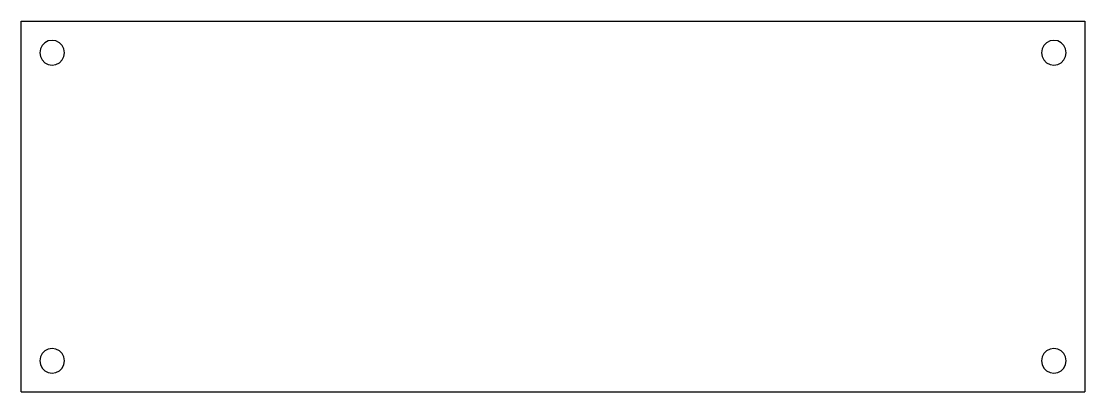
# Model space of a CAD drawing. Extents: x 0.1 to 86.3, y 105.4 to 135.4.
import ezdxf

# ---------------------------------------------------------------- set-up
doc = ezdxf.new("R2010")
doc.units = 0
doc.layers.get('0').update_dxf_attribs({"linetype": 'CONTINUOUS'})

msp = doc.modelspace()

# ---------------------------------------------------------------- linework, layer by layer
at = {"color": 7}
for points in [[(0.095085, 135.38467), (86.29506, 135.38467)], [(0.095293, 105.384969), (0.095293, 135.384961)], [(86.295835, 135.384961), (86.295835, 105.384969)], [(0.095085, 105.38468), (86.29506, 105.38468)]]:
    msp.add_lwpolyline(points, dxfattribs=at)
for points in [[(2.28479, 133.791376), (2.00642, 133.649295), (1.784559, 133.42731), (1.64262, 133.149233), (1.593011, 132.840464), (1.64262, 132.530372), (1.784559, 132.252295), (2.00642, 132.03031), (2.28479, 131.888229), (2.593469, 131.840339), (2.903537, 131.888229), (3.181878, 132.03031), (3.403758, 132.252295), (3.545707, 132.530372), (3.593914, 132.839406), (3.545707, 133.149233), (3.403758, 133.42731), (3.181878, 133.649295), (2.903537, 133.791376), (2.59485, 133.839266)], [(83.487387, 133.791376), (83.209017, 133.649295), (82.987156, 133.42731), (82.845217, 133.149233), (82.795608, 132.840464), (82.845217, 132.530372), (82.987156, 132.252295), (83.209017, 132.03031), (83.487387, 131.888229), (83.796066, 131.840339), (84.106134, 131.888229), (84.384475, 132.03031), (84.606355, 132.252295), (84.748304, 132.530372), (84.796511, 132.839406), (84.748304, 133.149233), (84.606355, 133.42731), (84.384475, 133.649295), (84.106134, 133.791376), (83.797447, 133.839266)], [(2.28479, 108.838338), (2.00642, 108.696257), (1.784559, 108.474272), (1.64262, 108.196195), (1.593011, 107.887426), (1.64262, 107.577335), (1.784559, 107.299258), (2.00642, 107.077272), (2.28479, 106.935191), (2.593469, 106.887301), (2.903537, 106.935191), (3.181878, 107.077272), (3.403758, 107.299258), (3.545707, 107.577335), (3.593914, 107.886368), (3.545707, 108.196195), (3.403758, 108.474272), (3.181878, 108.696257), (2.903537, 108.838338), (2.59485, 108.886228)], [(83.485543, 108.838338), (83.207202, 108.696257), (82.985216, 108.474272), (82.8434, 108.196195), (82.795246, 107.887426), (82.8434, 107.577335), (82.985216, 107.299258), (83.207202, 107.077272), (83.485543, 106.935191), (83.795635, 106.887301), (84.104403, 106.935191), (84.382745, 107.077272), (84.604466, 107.299258), (84.746547, 107.577335), (84.794701, 107.886368), (84.746547, 108.196195), (84.604466, 108.474272), (84.382745, 108.696257), (84.104403, 108.838338), (83.795635, 108.886228)]]:
    msp.add_lwpolyline(points, close=True, dxfattribs=at)

doc.saveas('drawing.dxf')
